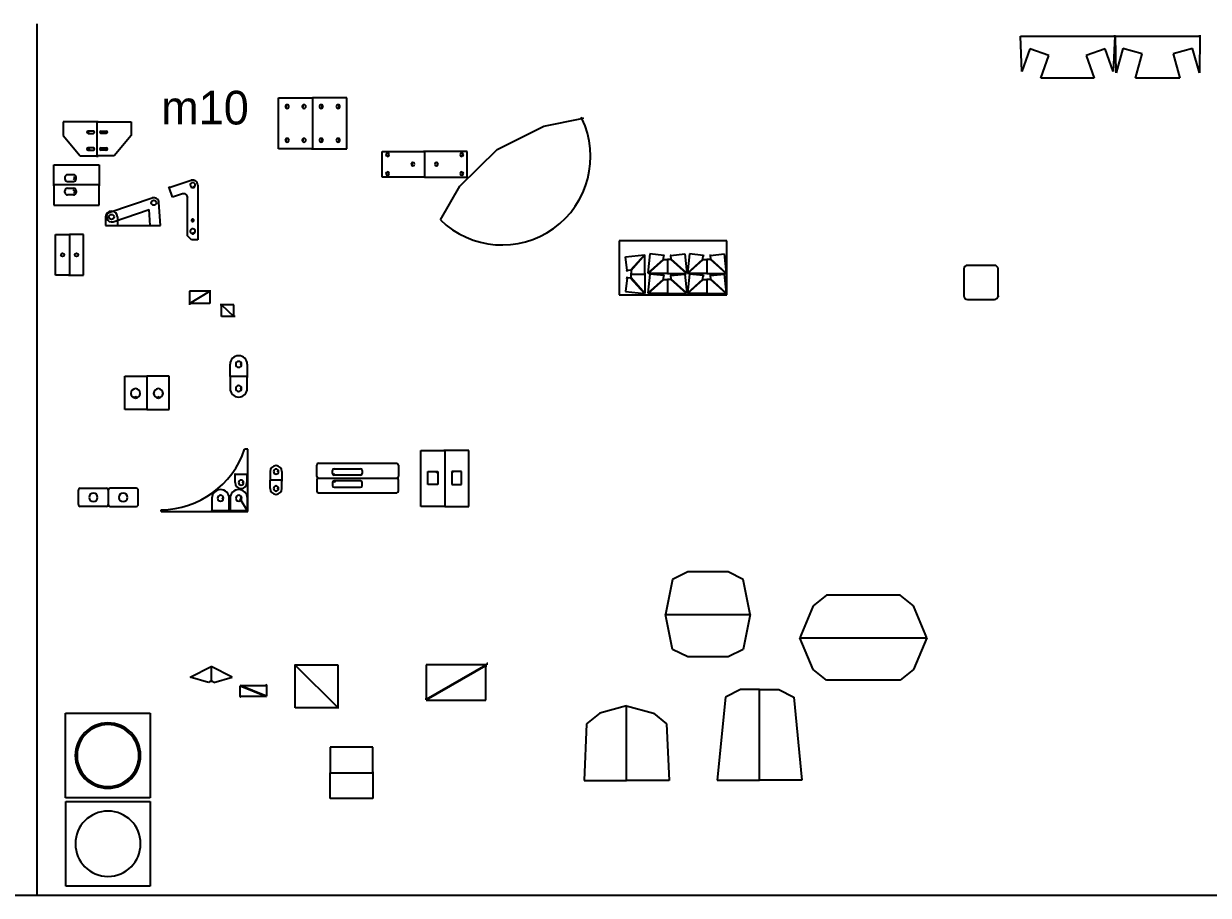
# Model space of a CAD drawing. Extents: x -20454 to 61677, y -13032 to 8789.
# Drawn here: x 43728 to 50761, y 9 to 5186 of the extents above; entities that cross this region are included whole.
import ezdxf

# ---------------------------------------------------------------- set-up
doc = ezdxf.new("R2010")
doc.units = 0
doc.layers.get('0').update_dxf_attribs({"linetype": 'CONTINUOUS'})

msp = doc.modelspace()

# ---------------------------------------------------------------- linework, layer by layer
for p, q in [((43808.8, 9.4), (43808.8, 5185.8)), ((49652.9, 4902.2), (49644.8, 5112.1)), ((49644.8, 5112.1), (50204.8, 5112.1)), ((50204.8, 5112.1), (50196.7, 4902.2)), ((50204.8, 5112.1), (50204.8, 5117.1)), ((50209.8, 5112.1), (50204.8, 5112.1)), ((50212.9, 4894.2), (50210.4, 5112)), ((50210.4, 5112), (50710.4, 5112)), ((50710.4, 5112), (50707.9, 4894.2)), ((50710.4, 5112), (50710.4, 5117)), ((50715.4, 5112), (50710.4, 5112)), ((49700.4, 5036.3), (49652.9, 4902.2)), ((49813.5, 4996.2), (49700.4, 5036.3)), ((49766, 4862.1), (49813.5, 4996.2)), ((50149.2, 5036.3), (50036.1, 4996.2)), ((50036.1, 4996.2), (50083.6, 4862.1)), ((50196.7, 4902.2), (50149.2, 5036.3)), ((50253.2, 5038.7), (50212.9, 4894.2)), ((50368.8, 5006.5), (50253.2, 5038.7)), ((50328.5, 4862), (50368.8, 5006.5)), ((50667.6, 5038.7), (50552, 5006.5)), ((50552, 5006.5), (50592.3, 4862)), ((50707.9, 4894.2), (50667.6, 5038.7)), ((50083.6, 4862.1), (49766, 4862.1)), ((50592.3, 4862), (50328.5, 4862)), ((45241.2, 4442.5), (45241.2, 4744.9)), ((45241.2, 4744.9), (45443.6, 4744.9)), ((45443.6, 4744.9), (45443.8, 4749.9)), ((45646, 4744.9), (45443.6, 4744.9)), ((45443.6, 4744.9), (45443.6, 4442.5)), ((45646, 4442.5), (45646, 4744.9)), ((45281.4, 4693.7), (45287.9, 4697.3)), ((45292.4, 4693.7), (45281.4, 4693.7)), ((45381.4, 4693.7), (45389.4, 4698)), ((45392.4, 4693.7), (45381.4, 4693.7)), ((45494.8, 4693.7), (45505.8, 4693.7)), ((45505.8, 4693.7), (45497.9, 4698)), ((45594.8, 4693.7), (45605.8, 4693.7)), ((45605.8, 4693.7), (45599.4, 4697.3)), ((44164.6, 4602.7), (43962, 4602.7)), ((43962, 4602.7), (43962, 4520.9)), ((44164.6, 4609.7), (44164.6, 4602.7)), ((44164.6, 4400.1), (44164.6, 4602.7)), ((44164.6, 4602.7), (44367.2, 4602.7)), ((44367.2, 4602.7), (44367.2, 4520.9)), ((46538.6, 4438.4), (46816.2, 4577.4)), ((46816.2, 4577.4), (47042.4, 4622.7)), ((47042.4, 4622.7), (47038.7, 4630.6)), ((47051.9, 4625), (47042.4, 4622.7)), ((43962, 4520.9), (44062.7, 4400.1)), ((44142.3, 4548.2), (44110.3, 4548.2)), ((44110.3, 4534.6), (44110.3, 4541.4)), ((44116.8, 4539.3), (44110.3, 4534.6)), ((44110.3, 4534.6), (44142.3, 4534.6)), ((44186.9, 4548.2), (44218.9, 4548.2)), ((44218.9, 4534.6), (44186.9, 4534.6)), ((44212.4, 4539.3), (44218.9, 4534.6)), ((44218.9, 4534.6), (44218.9, 4541.4)), ((44367.2, 4520.9), (44266.5, 4400.1)), ((44142.4, 4448.2), (44110.4, 4448.2)), ((44110.4, 4434.6), (44110.4, 4441.4)), ((44120.1, 4439.9), (44110.4, 4434.6)), ((44110.4, 4434.6), (44142.4, 4434.6)), ((44186.8, 4448.2), (44218.8, 4448.2)), ((44218.8, 4434.6), (44186.8, 4434.6)), ((44209.1, 4439.9), (44218.8, 4434.6)), ((44218.8, 4434.6), (44218.8, 4441.4)), ((45443.6, 4442.5), (45241.2, 4442.5)), ((45281.4, 4493.7), (45288.3, 4497.5)), ((45292.4, 4493.7), (45281.4, 4493.7)), ((45381.4, 4493.7), (45388.1, 4497.3)), ((45392.4, 4493.7), (45381.4, 4493.7)), ((45443.6, 4437.5), (45443.6, 4442.5)), ((45443.6, 4442.5), (45646, 4442.5)), ((45494.8, 4493.7), (45505.8, 4493.7)), ((45505.8, 4493.7), (45499.2, 4497.3)), ((45594.8, 4493.7), (45605.8, 4493.7)), ((45605.8, 4493.7), (45598.9, 4497.5)), ((46108.7, 4427.6), (46108.7, 4432.6)), ((46317.6, 4220.5), (46538.6, 4438.4)), ((44062.7, 4400.1), (44164.6, 4400.1)), ((44266.5, 4400.1), (44164.6, 4400.1)), ((44164.6, 4400.1), (44164.6, 4393.1)), ((45856.3, 4275.2), (45856.3, 4427.6)), ((45856.3, 4427.6), (46108.7, 4427.6)), ((45878.7, 4407.6), (45884.9, 4410.7)), ((45888.7, 4407.6), (45878.7, 4407.6)), ((46361.1, 4427.6), (46108.7, 4427.6)), ((46108.7, 4427.6), (46108.7, 4275.2)), ((46328.7, 4407.6), (46338.7, 4407.6)), ((46338.7, 4407.6), (46332.4, 4410.7)), ((46361.1, 4275.2), (46361.1, 4427.6)), ((43906.5, 4228.5), (43906.5, 4348.5)), ((43906.5, 4348.5), (44176.5, 4348.5)), ((44176.5, 4348.5), (44176.5, 4228.5)), ((45878.7, 4295.2), (45885.5, 4299)), ((45888.7, 4295.2), (45878.7, 4295.2)), ((46028.7, 4351.4), (46035.5, 4355.8)), ((46038.7, 4351.4), (46028.7, 4351.4)), ((46178.7, 4351.4), (46188.7, 4351.4)), ((46188.7, 4351.4), (46181.8, 4355.8)), ((46328.7, 4295.2), (46338.7, 4295.2)), ((46338.7, 4295.2), (46331.8, 4299)), ((43901.5, 4228.5), (43906.5, 4228.5)), ((43906.5, 4228.5), (43906.5, 4108.5)), ((44176.5, 4228.5), (43906.5, 4228.5)), ((43973.5, 4273.5), (43973.5, 4263.5)), ((44006.5, 4288.5), (43988.5, 4288.5)), ((43988.5, 4248.5), (44006.5, 4248.5)), ((44024.5, 4288.5), (44006.5, 4288.5)), ((44006.5, 4248.5), (44024.5, 4248.5)), ((44039.5, 4273.5), (44022, 4258.7)), ((44024.5, 4273.5), (44039.5, 4273.5)), ((44039.5, 4263.5), (44039.5, 4273.5)), ((44176.5, 4108.5), (44176.5, 4228.5)), ((44176.5, 4228.5), (44181.5, 4228.5)), ((44592.2, 4212), (44722.4, 4255.5)), ((44729.9, 4219.4), (44736.7, 4212.8)), ((44736.7, 4212.8), (44738.6, 4222.7)), ((44761.9, 4227), (44761.5, 3902.8)), ((46108.7, 4275.2), (45856.3, 4275.2)), ((46108.7, 4270.2), (46108.7, 4275.2)), ((46108.7, 4275.2), (46361.1, 4275.2)), ((46201.8, 4021), (46317.6, 4220.5)), ((43973.5, 4183.5), (43973.5, 4193.5)), ((43988.5, 4208.5), (44006.5, 4208.5)), ((44006.5, 4168.5), (43988.5, 4168.5)), ((44006.5, 4208.5), (44024.5, 4208.5)), ((44024.5, 4168.5), (44006.5, 4168.5)), ((44039.5, 4183.5), (44022, 4198.3)), ((44024.5, 4183.5), (44039.5, 4183.5)), ((44039.5, 4193.5), (44039.5, 4183.5)), ((44240.3, 4066.6), (44491.5, 4150.9)), ((44592.2, 4212), (44585.6, 4209.8)), ((44590, 4218.7), (44592.2, 4212)), ((44611.3, 4155.1), (44592.2, 4212)), ((44671.1, 4175.1), (44611.3, 4155.1)), ((44701.5, 3926.3), (44701.8, 4152.9)), ((43906.5, 4108.5), (44176.5, 4108.5)), ((44259.4, 4009.7), (44473.7, 4081.6)), ((44479.8, 3988.1), (44473.7, 4081.6)), ((44539.8, 3988.1), (44531, 4124.3)), ((44214.8, 4038.1), (44214.8, 3988.1)), ((44284.8, 4038.1), (44284.8, 3988.1)), ((44729.7, 4014.5), (44734, 4010.7)), ((44734, 4010.7), (44734.1, 4016.4)), ((44734, 4010.7), (44734, 4010.7)), ((44214.8, 3988.1), (44284.8, 3988.1)), ((44214.8, 3988.1), (44539.8, 3988.1)), ((44729.7, 3945.7), (44736.3, 3938.6)), ((44736.3, 3938.6), (44737.1, 3948.2)), ((43918.1, 3691.5), (43918.1, 3934.1)), ((43918.1, 3934.1), (44000.7, 3934.1)), ((44000.7, 3934.1), (44000.7, 3936.1)), ((44083.3, 3934.1), (44000.7, 3934.1)), ((44000.7, 3934.1), (44000.7, 3691.5)), ((44083.3, 3691.5), (44083.3, 3934.1)), ((44723.9, 3902.8), (44701.5, 3926.3)), ((44761.5, 3902.8), (44723.9, 3902.8)), ((47902.7, 3896.4), (47262.7, 3896.4)), ((47262.7, 3896.4), (47262.7, 3576.4)), ((47902.7, 3576.4), (47902.7, 3896.4)), ((47300.8, 3801.3), (47414.5, 3813.9)), ((47309.9, 3719.4), (47300.8, 3801.3)), ((47414.5, 3813.9), (47331.4, 3721.8)), ((47416.6, 3812.7), (47334.2, 3720)), ((47416.6, 3698.4), (47416.6, 3812.7)), ((47446.3, 3818.1), (47433.7, 3704.4)), ((47528.2, 3809), (47446.3, 3818.1)), ((47525.8, 3787.5), (47528.2, 3809)), ((47528.7, 3814), (47528.2, 3809)), ((47528.2, 3809), (47533.2, 3808.5)), ((47570.3, 3809), (47565.3, 3808.5)), ((47569.8, 3814), (47570.3, 3809)), ((47570.3, 3809), (47652.2, 3818.1)), ((47572.7, 3787.5), (47570.3, 3809)), ((47652.2, 3818.1), (47664.8, 3704.4)), ((47680.8, 3818.1), (47668.2, 3704.4)), ((47762.7, 3809), (47680.8, 3818.1)), ((47760.3, 3787.5), (47762.7, 3809)), ((47763.2, 3814), (47762.7, 3809)), ((47762.7, 3809), (47767.6, 3808.5)), ((47804.8, 3809), (47799.8, 3808.5)), ((47804.3, 3814), (47804.8, 3809)), ((47804.8, 3809), (47886.7, 3818.1)), ((47807.2, 3787.5), (47804.8, 3809)), ((47886.7, 3818.1), (47899.3, 3704.4)), ((47433.7, 3704.4), (47525.8, 3787.5)), ((47434.9, 3702.4), (47527.6, 3784.8)), ((47527.6, 3784.8), (47549.3, 3784.8)), ((47549.3, 3784.8), (47549.3, 3789.8)), ((47570.9, 3784.8), (47549.3, 3784.8)), ((47549.3, 3784.8), (47549.3, 3702.4)), ((47663.6, 3702.4), (47570.9, 3784.8)), ((47664.8, 3704.4), (47572.7, 3787.5)), ((47668.2, 3704.4), (47760.3, 3787.5)), ((47669.4, 3702.4), (47762.1, 3784.8)), ((47762.1, 3784.8), (47783.7, 3784.8)), ((47783.7, 3784.8), (47783.7, 3789.8)), ((47805.4, 3784.8), (47783.7, 3784.8)), ((47783.7, 3784.8), (47783.7, 3702.4)), ((47898.1, 3702.4), (47805.4, 3784.8)), ((47899.3, 3704.4), (47807.2, 3787.5)), ((49309.9, 3729.5), (49309.9, 3569.5)), ((49491.1, 3750.7), (49331.1, 3750.7)), ((49512.3, 3569.5), (49512.3, 3729.5)), ((44000.7, 3691.5), (43918.1, 3691.5)), ((44000.7, 3686.5), (44000.7, 3691.5)), ((44000.7, 3691.5), (44083.3, 3691.5)), ((47309.9, 3677.3), (47300.8, 3595.4)), ((47304.9, 3718.9), (47309.9, 3719.4)), ((47304.9, 3677.8), (47309.9, 3677.3)), ((47331.4, 3721.8), (47309.9, 3719.4)), ((47309.9, 3719.4), (47310.4, 3714.5)), ((47309.9, 3677.3), (47310.4, 3682.3)), ((47331.4, 3674.9), (47309.9, 3677.3)), ((47334.2, 3698.4), (47329.2, 3698.4)), ((47414.5, 3582.8), (47331.4, 3674.9)), ((47334.2, 3720), (47334.2, 3698.4)), ((47334.2, 3698.4), (47416.6, 3698.4)), ((47334.2, 3676.7), (47334.2, 3698.4)), ((47416.6, 3584), (47334.2, 3676.7)), ((47421.6, 3698.4), (47416.6, 3698.4)), ((47416.6, 3698.4), (47416.6, 3584)), ((47446.3, 3699.1), (47433.7, 3585.4)), ((47433.7, 3585.4), (47525.8, 3668.5)), ((47549.3, 3702.4), (47434.9, 3702.4)), ((47434.9, 3583.4), (47527.6, 3665.8)), ((47528.2, 3690.1), (47446.3, 3699.1)), ((47525.8, 3668.5), (47528.2, 3690.1)), ((47527.6, 3665.8), (47549.3, 3665.8)), ((47528.7, 3695), (47528.2, 3690.1)), ((47528.2, 3690.1), (47533.2, 3689.5)), ((47549.3, 3697.4), (47549.3, 3702.4)), ((47549.3, 3702.4), (47663.6, 3702.4)), ((47549.3, 3665.8), (47549.3, 3670.8)), ((47570.9, 3665.8), (47549.3, 3665.8)), ((47549.3, 3665.8), (47549.3, 3583.4)), ((47570.3, 3690.1), (47565.3, 3689.5)), ((47569.8, 3695), (47570.3, 3690.1)), ((47570.3, 3690.1), (47652.2, 3699.1)), ((47572.7, 3668.5), (47570.3, 3690.1)), ((47663.6, 3583.4), (47570.9, 3665.8)), ((47664.8, 3585.4), (47572.7, 3668.5)), ((47652.2, 3699.1), (47664.8, 3585.4)), ((47680.8, 3699.1), (47668.2, 3585.4)), ((47668.2, 3585.4), (47760.3, 3668.5)), ((47783.7, 3702.4), (47669.4, 3702.4)), ((47669.4, 3583.4), (47762.1, 3665.8)), ((47762.7, 3690.1), (47680.8, 3699.1)), ((47760.3, 3668.5), (47762.7, 3690.1)), ((47762.1, 3665.8), (47783.7, 3665.8)), ((47763.2, 3695), (47762.7, 3690.1)), ((47762.7, 3690.1), (47767.6, 3689.5)), ((47783.7, 3697.4), (47783.7, 3702.4)), ((47783.7, 3702.4), (47898.1, 3702.4)), ((47783.7, 3665.8), (47783.7, 3670.8)), ((47805.4, 3665.8), (47783.7, 3665.8)), ((47783.7, 3665.8), (47783.7, 3583.4)), ((47804.8, 3690.1), (47799.8, 3689.5)), ((47804.3, 3695), (47804.8, 3690.1)), ((47804.8, 3690.1), (47886.7, 3699.1)), ((47807.2, 3668.5), (47804.8, 3690.1)), ((47898.1, 3583.4), (47805.4, 3665.8)), ((47899.3, 3585.4), (47807.2, 3668.5)), ((47886.7, 3699.1), (47899.3, 3585.4)), ((44713.7, 3523.4), (44834.1, 3596.7)), ((44834.1, 3596.7), (44713.7, 3596.7)), ((44713.7, 3596.7), (44713.7, 3523.4)), ((44834.1, 3603.7), (44834.1, 3596.7)), ((44834.1, 3596.7), (44834.1, 3523.4)), ((47300.8, 3595.4), (47414.5, 3582.8)), ((44834.1, 3523.4), (44713.7, 3523.4)), ((44713.7, 3523.4), (44713.7, 3516.4)), ((44902, 3516.6), (44895, 3516.6)), ((44976.3, 3516.6), (44902, 3516.6)), ((44902, 3516.6), (44976.3, 3447.6)), ((44902, 3447.6), (44902, 3516.6)), ((44976.3, 3447.6), (44976.3, 3516.6)), ((47262.7, 3576.4), (47902.7, 3576.4)), ((47549.3, 3583.4), (47434.9, 3583.4)), ((47549.3, 3578.4), (47549.3, 3583.4)), ((47549.3, 3583.4), (47663.6, 3583.4)), ((47783.7, 3583.4), (47669.4, 3583.4)), ((47783.7, 3578.4), (47783.7, 3583.4)), ((47783.7, 3583.4), (47898.1, 3583.4)), ((49331.1, 3548.3), (49491.1, 3548.3)), ((49517.3, 3569.5), (49512.3, 3569.5)), ((49512.3, 3569.5), (49516.3, 3566.5)), ((44976.3, 3447.6), (44902, 3447.6)), ((44983.3, 3447.6), (44976.3, 3447.6)), ((45022, 3162.8), (45013.3, 3166.3)), ((44953.2, 3090.9), (44953.2, 3162.8)), ((45012.8, 3160.1), (45022, 3162.8)), ((45055.8, 3162.8), (45055.8, 3090.9)), ((44328, 2895.5), (44328, 3092.9)), ((44328, 3092.9), (44460.4, 3092.9)), ((44592.8, 3092.9), (44460.4, 3092.9)), ((44460.4, 3092.9), (44460.4, 2895.5)), ((44592.8, 2895.5), (44592.8, 3092.9)), ((44950.2, 3090.9), (44953.2, 3090.9)), ((44953.2, 3090.9), (44953.2, 3019.6)), ((45055.8, 3090.9), (44953.2, 3090.9)), ((45055.8, 3019.6), (45055.8, 3090.9)), ((45055.8, 3090.9), (45060.8, 3090.9)), ((44393, 2962.7), (44388.5, 2973.2)), ((44399.2, 2972.2), (44393, 2962.7)), ((44521.6, 2972.2), (44527.8, 2962.7)), ((44527.8, 2962.7), (44532.3, 2973.2)), ((45022, 3019.6), (45012.8, 3022.3)), ((45013.3, 3016.2), (45022, 3019.6)), ((44460.4, 2895.5), (44328, 2895.5)), ((44460.4, 2890.5), (44460.4, 2895.5)), ((44460.4, 2895.5), (44592.8, 2895.5)), ((45059.6, 2659.3), (45039.6, 2659.3)), ((45059.6, 2289.3), (45059.6, 2659.3)), ((46085.9, 2319.4), (46085.9, 2651.8)), ((46085.9, 2651.8), (46228.3, 2651.8)), ((46228.3, 2651.8), (46228.3, 2656.8)), ((46370.7, 2651.8), (46228.3, 2651.8)), ((46228.3, 2651.8), (46228.3, 2319.4)), ((46370.7, 2319.4), (46370.7, 2651.8)), ((45468.6, 2497.5), (45468.6, 2564.9)), ((45478.6, 2574.9), (45943, 2574.9)), ((45561, 2514.9), (45561, 2532.5)), ((45571, 2542.5), (45728.6, 2542.5)), ((45738.6, 2532.5), (45738.6, 2514.9)), ((45953, 2564.9), (45953, 2497.5)), ((44983.7, 2510.3), (44980.7, 2510.3)), ((44983.7, 2513.3), (44983.7, 2510.3)), ((44983.7, 2510.3), (45053.7, 2510.3)), ((44983.7, 2460.3), (44983.7, 2510.3)), ((45033.7, 2460.3), (45025.6, 2462.6)), ((45053.7, 2510.3), (45053.7, 2460.3)), ((45191.3, 2475.4), (45188.3, 2475.4)), ((45191.3, 2526), (45191.3, 2475.4)), ((45261.3, 2475.4), (45191.3, 2475.4)), ((45191.3, 2425.4), (45191.3, 2475.4)), ((45261.3, 2475.4), (45191.3, 2475.4)), ((45241.3, 2526), (45233.2, 2523.7)), ((45241.3, 2526), (45233.3, 2528.7)), ((45261.3, 2526), (45261.3, 2475.4)), ((45261.3, 2425.4), (45261.3, 2475.4)), ((45261.3, 2475.4), (45266.3, 2475.4)), ((45478.6, 2487.5), (45466.6, 2487.5)), ((45468.6, 2477.5), (45468.6, 2410.1)), ((45478.6, 2487.5), (45943, 2487.5)), ((45571, 2504.9), (45571, 2514.9)), ((45571, 2504.9), (45576, 2513.1)), ((45728.6, 2504.9), (45571, 2504.9)), ((45728.6, 2470.1), (45571, 2470.1)), ((45571, 2470.1), (45571, 2460.1)), ((45571, 2470.1), (45576, 2461.8)), ((45943, 2487.5), (45955, 2487.5)), ((45953, 2410.1), (45953, 2477.5)), ((46128.5, 2448.5), (46128.5, 2526.1)), ((46128.5, 2526.1), (46186.1, 2526.1)), ((46186.1, 2526.1), (46178.1, 2520.4)), ((46181, 2516.2), (46186.1, 2526.1)), ((46186.1, 2526.1), (46186.1, 2448.5)), ((46275.6, 2516.2), (46270.4, 2526.1)), ((46270.4, 2526.1), (46270.4, 2448.5)), ((46328, 2526.1), (46270.4, 2526.1)), ((46270.4, 2526.1), (46278.4, 2520.4)), ((46328, 2448.5), (46328, 2526.1)), ((44053.2, 2330.3), (44053.2, 2415.3)), ((44064.4, 2426.5), (44219.4, 2426.5)), ((44230.6, 2415.3), (44230.6, 2428.3)), ((44230.6, 2415.3), (44230.6, 2330.3)), ((44396.8, 2426.5), (44241.8, 2426.5)), ((44408, 2330.3), (44408, 2415.3)), ((45025.7, 2457.6), (45033.7, 2460.3)), ((45241.3, 2425.4), (45233.2, 2427.8)), ((45241.3, 2425.4), (45233.3, 2422.7)), ((45478.6, 2400.1), (45943, 2400.1)), ((45561, 2460.1), (45561, 2442.5)), ((45571, 2432.5), (45728.6, 2432.5)), ((45738.6, 2442.5), (45738.6, 2460.1)), ((46186.1, 2448.5), (46128.5, 2448.5)), ((46270.4, 2448.5), (46328, 2448.5)), ((44164.9, 2370.5), (44167.4, 2372.8)), ((44167.4, 2372.8), (44165.1, 2374.9)), ((44230.6, 2317.3), (44230.6, 2330.3)), ((44293.8, 2372.8), (44296.1, 2374.9)), ((44296.3, 2370.5), (44293.8, 2372.8)), ((44845.9, 2367.4), (44845.9, 2295.5)), ((44905.5, 2364.7), (44914.7, 2367.4)), ((44914.7, 2367.4), (44906, 2370.8)), ((44948.5, 2295.5), (44948.5, 2367.4)), ((44953.7, 2367.4), (44953.7, 2295.5)), ((45013.3, 2364.7), (45022.5, 2367.4)), ((45059.6, 2289.3), (45013.3, 2364.7)), ((45022.5, 2367.4), (45013.8, 2370.8)), ((45056.3, 2295.5), (45056.3, 2367.4)), ((44219.4, 2319.1), (44064.4, 2319.1)), ((44241.8, 2319.1), (44396.8, 2319.1)), ((44544.6, 2289.3), (44544.6, 2299.3)), ((44544.6, 2289.3), (45059.6, 2289.3)), ((44845.9, 2295.5), (44842.9, 2295.5)), ((44845.9, 2292.5), (44845.9, 2295.5)), ((44845.9, 2295.5), (44948.5, 2295.5)), ((44953.7, 2295.5), (44950.7, 2295.5)), ((44953.7, 2292.5), (44953.7, 2295.5)), ((44953.7, 2295.5), (45056.3, 2295.5)), ((46228.3, 2319.4), (46085.9, 2319.4)), ((46228.3, 2314.4), (46228.3, 2319.4)), ((46228.3, 2319.4), (46370.7, 2319.4)), ((47671.1, 1929.7), (47580.9, 1884.6)), ((47909.8, 1929.7), (47671.1, 1929.7)), ((48000.1, 1884.6), (47909.8, 1929.7)), ((47580.9, 1884.6), (47539, 1677.3)), ((48041.9, 1677.3), (48000.1, 1884.6)), ((48493.3, 1791.8), (48415.1, 1728.4)), ((48932.2, 1791.8), (48493.3, 1791.8)), ((49010.5, 1728.4), (48932.2, 1791.8)), ((48415.1, 1728.4), (48336, 1539.4)), ((49089.6, 1539.4), (49010.5, 1728.4)), ((47580.9, 1470.1), (47539, 1677.3)), ((47539, 1677.3), (48041.9, 1677.3)), ((48041.9, 1677.3), (48000.1, 1470.1)), ((48336, 1539.4), (49089.6, 1539.4)), ((48415.1, 1350.4), (48336, 1539.4)), ((49089.6, 1539.4), (49010.5, 1350.4)), ((47671.1, 1424.9), (47580.9, 1470.1)), ((47909.8, 1424.9), (47671.1, 1424.9)), ((48000.1, 1470.1), (47909.8, 1424.9)), ((44717.1, 1305.8), (44841.6, 1368)), ((44841.6, 1368), (44841.6, 1371)), ((44966.1, 1305.8), (44841.6, 1368)), ((44841.6, 1368), (44841.6, 1285.5)), ((45340.2, 1376.4), (45335.2, 1376.4)), ((45340.2, 1122.3), (45340.2, 1376.4)), ((45340.2, 1376.4), (45594.3, 1122.3)), ((45594.3, 1376.4), (45340.2, 1376.4)), ((45594.3, 1122.3), (45594.3, 1376.4)), ((46116.9, 1174.5), (46472.6, 1377.7)), ((46472.6, 1377.7), (46116.9, 1377.7)), ((46116.9, 1377.7), (46116.9, 1174.5)), ((46472.7, 1372.6), (46117, 1169.3)), ((46472.7, 1377.6), (46472.7, 1372.6)), ((46472.7, 1169.3), (46472.7, 1372.6)), ((46472.7, 1372.6), (46477.7, 1372.6)), ((46484.7, 1385.6), (46477.7, 1385.6)), ((46477.7, 1385.6), (46477.7, 1378.6)), ((48493.3, 1287), (48415.1, 1350.4)), ((49010.5, 1350.4), (48932.2, 1287)), ((44826.2, 1274), (44717.1, 1305.8)), ((44841.6, 1285.5), (44826.2, 1274)), ((44841.6, 1275.5), (44841.6, 1285.5)), ((44841.6, 1285.5), (44857, 1274)), ((44857, 1274), (44966.1, 1305.8)), ((48932.2, 1287), (48493.3, 1287)), ((45170.4, 1193), (45012.9, 1256)), ((45012.9, 1256), (45170.4, 1256)), ((45013.2, 1191), (45013.2, 1253.9)), ((45013.2, 1253.9), (45170.6, 1191)), ((45170.4, 1256), (45165, 1258.8)), ((45166.3, 1262.9), (45170.4, 1256)), ((45170.4, 1256), (45170.4, 1193)), ((47983.9, 1230.9), (47893.6, 1185.7)), ((48097.2, 1230.9), (47983.9, 1230.9)), ((48097.2, 693.1), (48097.2, 1230.9)), ((48097.2, 1230.9), (48210.5, 1230.9)), ((48210.5, 1230.9), (48300.8, 1185.7)), ((45017.2, 1184.1), (45013.2, 1191)), ((45170.6, 1191), (45013.2, 1191)), ((45013.2, 1191), (45018.5, 1188.2)), ((46116.9, 1174.5), (46111.9, 1174.5)), ((46116.9, 1169.5), (46116.9, 1174.5)), ((46117, 1169.3), (46472.7, 1169.3)), ((47307.4, 1134), (47148.4, 1090.8)), ((47307.4, 691.2), (47307.4, 1134)), ((47307.4, 1134), (47466.5, 1090.8)), ((47893.6, 1185.7), (47846, 693.1)), ((48300.8, 1185.7), (48348.4, 693.1)), ((43977.5, 588), (43977.5, 1090.4)), ((43977.5, 1090.4), (44479.9, 1090.4)), ((44479.9, 1090.4), (44479.9, 588)), ((45594.3, 1122.3), (45340.2, 1122.3)), ((45599.3, 1122.3), (45594.3, 1122.3)), ((47148.4, 1090.8), (47070, 1027.4)), ((47466.5, 1090.8), (47544.8, 1027.4)), ((47070, 1027.4), (47055, 691.2)), ((47544.8, 1027.4), (47559.9, 691.2)), ((45801.1, 889.4), (45548.7, 889.4)), ((45548.7, 889.4), (45548.7, 737)), ((45801.1, 737), (45801.1, 889.4)), ((45548.7, 737), (45543.7, 737)), ((45548.7, 584.6), (45548.7, 737)), ((45548.7, 737), (45801.1, 737)), ((45806.1, 737), (45801.1, 737)), ((45801.1, 737), (45801.1, 584.6)), ((44219.3, 650.6), (44228.7, 655.4)), ((44228.7, 645.4), (44226, 650.2)), ((44228.7, 655.4), (44231.9, 650.7)), ((44231.9, 650.7), (44228.7, 645.4)), ((47055, 691.2), (47307.4, 691.2)), ((47559.9, 691.2), (47307.4, 691.2)), ((47846, 693.1), (48097.2, 693.1)), ((48348.4, 693.1), (48097.2, 693.1)), ((44479.9, 588), (43977.5, 588)), ((43977.7, 64.5), (43977.7, 566.9)), ((43977.7, 566.9), (44480.1, 566.9)), ((44480.1, 566.9), (44480.1, 64.5)), ((45801.1, 584.6), (45548.7, 584.6)), ((44035.1, 315.7), (44037.6, 317.3)), ((44037.5, 313.9), (44035.1, 315.7)), ((36196.1, 9.4), (43808.8, 9.4)), ((43808.8, 9.4), (52114.6, 9.4)), ((44480.1, 64.5), (43977.7, 64.5))]:
    msp.add_line(p, q)
for centre, radius in [((44501, 4122.4), 15), ((44249.8, 4038.1), 15), ((43959.4, 3812.8), 10), ((44042, 3812.8), 10)]:
    msp.add_circle(centre, radius)
for centre, radius, start, end in [((45292.4, 4693.7), 11, 0, 180), ((45292.4, 4693.7), 11, 180, 0), ((45392.4, 4693.7), 11, 0, 180), ((45392.4, 4693.7), 11, 180, 0), ((45494.8, 4693.7), 11, 0, 180), ((45494.8, 4693.7), 11, 180, 0), ((45594.8, 4693.7), 11, 0, 180), ((45594.8, 4693.7), 11, 180, 0), ((46568.5, 4396.7), 525, 225.69819, 25.49098), ((44110.3, 4541.4), 6.8, 90, 270), ((44142.3, 4541.4), 6.8, 270, 90), ((44186.9, 4541.4), 6.8, 90, 270), ((44218.9, 4541.4), 6.8, 270, 90), ((45292.4, 4493.7), 11, 0, 180), ((45392.4, 4493.7), 11, 0, 180), ((45494.8, 4493.7), 11, 0, 180), ((45594.8, 4493.7), 11, 0, 180), ((44110.4, 4441.4), 6.8, 90, 270), ((44142.4, 4441.4), 6.8, 270, 90), ((44186.8, 4441.4), 6.8, 90, 270), ((44218.8, 4441.4), 6.8, 270, 90), ((45292.4, 4493.7), 11, 180, 0), ((45392.4, 4493.7), 11, 180, 0), ((45494.8, 4493.7), 11, 180, 0), ((45594.8, 4493.7), 11, 180, 0), ((45888.7, 4407.6), 10, 0, 180), ((45888.7, 4407.6), 10, 180, 0), ((46038.7, 4351.4), 10, 0, 180), ((46178.7, 4351.4), 10, 0, 180), ((46328.7, 4407.6), 10, 0, 180), ((46328.7, 4407.6), 10, 180, 0), ((45888.7, 4295.2), 10, 0, 180), ((45888.7, 4295.2), 10, 180, 0), ((46038.7, 4351.4), 10, 180, 0), ((46178.7, 4351.4), 10, 180, 0), ((46328.7, 4295.2), 10, 0, 180), ((46328.7, 4295.2), 10, 180, 0), ((43988.5, 4273.5), 15, 90, 180), ((43988.5, 4263.5), 15, 180, 270), ((44024.5, 4273.5), 15, 0, 90), ((44024.5, 4263.5), 15, 270, 0), ((44731.9, 4227.1), 15, 108.4782, 288.4782), ((44731.9, 4227.1), 30, 359.93016, 108.4782), ((44731.9, 4227.1), 15, 288.4782, 108.4782), ((43988.5, 4193.5), 15, 90, 180), ((43988.5, 4183.5), 15, 180, 270), ((44024.5, 4193.5), 15, 0, 90), ((44024.5, 4183.5), 15, 270, 0), ((44501, 4122.4), 30, 3.70737, 108.54804), ((44678.5, 4152.9), 23.4, 359.93016, 108.4782), ((44249.8, 4038.1), 35, 0, 180), ((44249.8, 4038.1), 30, 108.54804, 288.54804), ((44731.7, 4017.8), 7.5, 108.4782, 288.4782), ((44731.7, 4017.8), 7.5, 288.4782, 108.4782), ((44731.6, 3952.8), 15, 108.4782, 288.4782), ((44731.6, 3952.8), 15, 288.4782, 108.4782), ((49331.1, 3729.5), 21.2, 90, 180), ((49491.1, 3729.5), 21.2, 360, 90), ((49331.1, 3569.5), 21.2, 180, 270), ((49491.1, 3569.5), 21.2, 270, 360), ((45004.5, 3162.8), 51.3, 0, 180), ((45004.5, 3162.8), 17.5, 0, 180), ((45004.5, 3162.8), 17.5, 180, 0), ((45004.5, 3019.6), 17.5, 0, 180), ((44393, 2990.5), 27.8, 90, 270), ((44393, 2990.5), 27.8, 270, 90), ((44527.8, 2990.5), 27.8, 90, 270), ((44527.8, 2990.5), 27.8, 270, 90), ((45004.5, 3019.6), 51.3, 180, 0), ((45004.5, 3019.6), 17.5, 180, 0), ((44541.2, 2824.3), 525, 270.37464, 341.68011), ((45226.3, 2526), 35, 0, 180), ((45226.3, 2526), 15, 0, 180), ((45478.6, 2564.9), 10, 90, 180), ((45571, 2532.5), 10, 90, 180), ((45728.6, 2532.5), 10, 0, 90), ((45943, 2564.9), 10, 0, 90), ((45018.7, 2460.3), 15, 0, 180), ((45226.3, 2526), 15, 180, 0), ((45478.6, 2497.5), 10, 180, 270), ((45478.6, 2477.5), 10, 90, 180), ((45571, 2514.9), 10, 180, 270), ((45571, 2460.1), 10, 90, 180), ((45728.6, 2514.9), 10, 270, 0), ((45728.6, 2460.1), 10, 0, 90), ((45943, 2497.5), 10, 270, 0), ((45943, 2477.5), 10, 0, 90), ((44064.4, 2415.3), 11.2, 90, 180), ((44141.9, 2372.8), 25.5, 360, 180), ((44219.4, 2415.3), 11.2, 360, 90), ((44241.8, 2415.3), 11.2, 90, 180), ((44319.3, 2372.8), 25.5, 0, 180), ((44396.8, 2415.3), 11.2, 0, 90), ((44897.2, 2367.4), 51.3, 0, 180), ((45005, 2367.4), 51.3, 0, 180), ((45018.7, 2460.3), 35, 180, 0), ((45018.7, 2460.3), 15, 180, 0), ((45226.3, 2425.4), 35, 180, 0), ((45226.3, 2425.4), 15, 0, 180), ((45226.3, 2425.4), 15, 180, 0), ((45478.6, 2410.1), 10, 180, 270), ((45571, 2442.5), 10, 180, 270), ((45728.6, 2442.5), 10, 270, 0), ((45943, 2410.1), 10, 270, 0), ((44064.4, 2330.3), 11.2, 180, 270), ((44141.9, 2372.8), 25.5, 180, 360), ((44219.4, 2330.3), 11.2, 270, 0), ((44241.8, 2330.3), 11.2, 180, 270), ((44319.3, 2372.8), 25.5, 180, 0), ((44396.8, 2330.3), 11.2, 270, 0), ((44897.2, 2367.4), 17.5, 0, 180), ((44897.2, 2367.4), 17.5, 180, 0), ((45005, 2367.4), 17.5, 0, 180), ((45005, 2367.4), 17.5, 180, 0), ((44228.7, 839.2), 193.8, 90, 270), ((44228.7, 839.2), 183.8, 90, 270), ((44228.7, 839.2), 193.8, 270, 90), ((44228.7, 839.2), 183.8, 270, 90), ((44228.9, 315.7), 193.8, 0, 180), ((44228.9, 315.7), 193.8, 180, 0)]:
    msp.add_arc(centre, radius, start, end)

# ---------------------------------------------------------------- texts
msp.add_text('m10', height=200).set_placement((44544.6, 4587.2))

doc.saveas('drawing.dxf')
